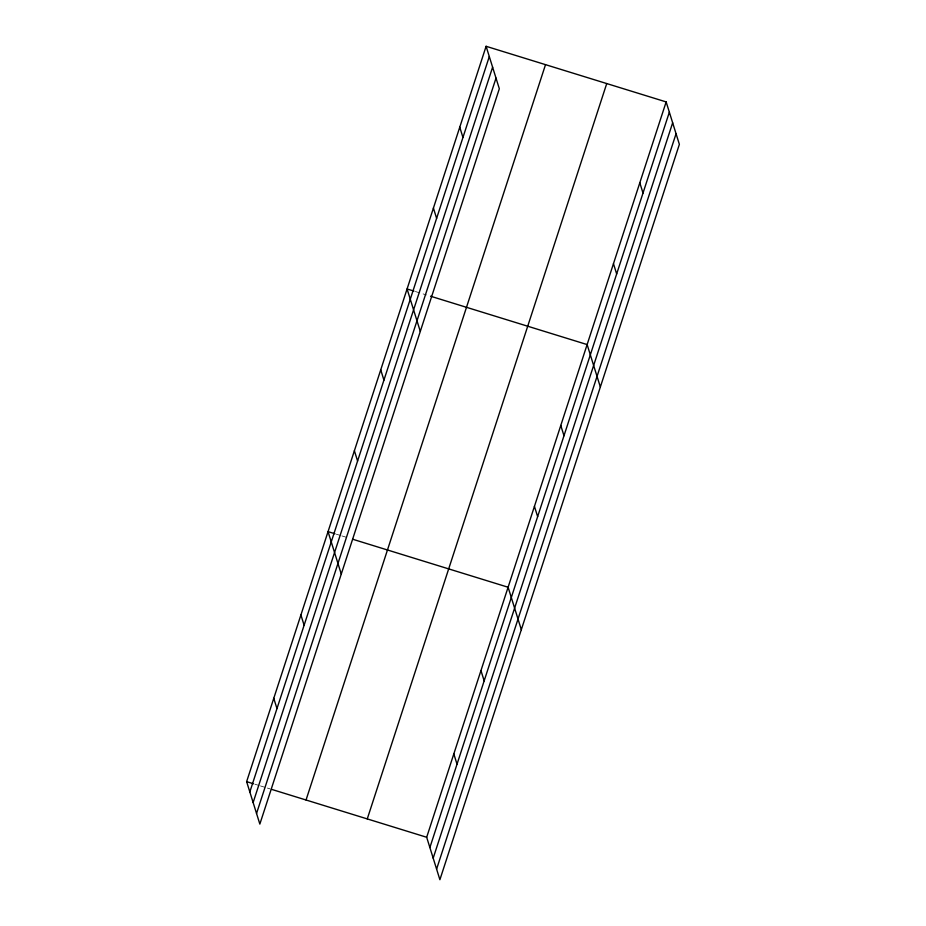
<?xml version="1.0" encoding="UTF-8"?>
<svg xmlns="http://www.w3.org/2000/svg" width="926" height="926" viewBox="0 0 926 926"><rect width="100%" height="100%" fill="white"/><g stroke="black" fill="none" stroke-linecap="round" stroke-linejoin="round"><path stroke-width="0.69" stroke-dasharray="4.63 3.47" d="M415.369 291.528L426.423 294.943M336.346 534.198L340.49 535.471M341.868 535.899L347.4 537.612M254.916 784.218L259.072 785.491M260.449 785.919L265.97 787.632M267.359 788.049L270.126 788.906"/><path stroke-width="1.39" d="M486.104 46.3L499.322 88.734L259.847 824.082L246.629 781.648L486.104 46.3L666.153 101.918L679.371 144.352L439.896 879.7L426.678 837.266L666.153 101.918M249.835 791.927L489.298 56.567M253.134 802.541L492.609 67.181M256.537 813.468L496.012 78.12M306.043 800.006L545.518 64.658M367.263 818.908L606.738 83.56M429.884 847.533L669.348 112.185M433.183 858.147L672.658 122.799M436.597 869.086L676.061 133.738M413.98 291.1L407.081 288.97L420.288 331.404M430.567 296.216L587.13 344.576L600.349 387.01M334.957 533.77L328.047 531.628L341.266 574.062M352.922 539.314L508.108 587.246L521.315 629.68M246.629 781.648L253.539 783.79M271.503 789.334L426.678 837.266M639.808 182.804L643.014 193.071M613.463 263.69L616.67 273.957M560.786 425.462L563.98 435.741M459.759 127.186L462.954 137.465M534.441 506.36L537.647 516.627M433.414 208.072L436.621 218.351M480.964 670.586L484.159 680.853M380.736 369.856L383.931 380.123M453.821 753.926L457.027 764.193M354.392 450.742L357.586 461.021M300.915 614.968L304.11 625.247M273.772 698.308L276.967 708.587"/></g></svg>
